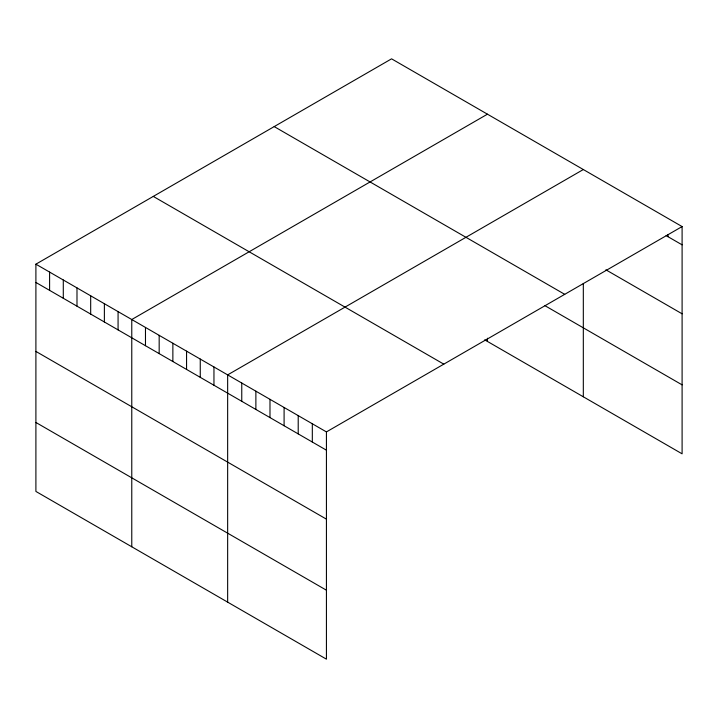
<?xml version="1.0" encoding="UTF-8"?>
<svg xmlns="http://www.w3.org/2000/svg" width="718" height="718" viewBox="0 0 718 718"><rect width="100%" height="100%" fill="white"/><g stroke="black" fill="none" stroke-linecap="round" stroke-linejoin="round"><path stroke-width="1.08" d="M35.9 264.179L326.43 431.913L326.43 659.169L35.9 491.435L35.9 264.179L391.57 58.831L682.1 226.565L682.1 453.821L484.704 339.856M487.441 114.189L131.771 319.528L131.771 546.784M583.321 169.538L227.651 374.886L227.651 602.142M326.43 431.913L682.1 226.565M666.107 235.612L682.1 244.838M605.893 269.815L682.1 313.811M274.195 126.592L564.725 294.335M544.971 305.689L682.1 384.857M153.275 196.409L443.805 364.152M35.9 282.452L326.43 450.186M35.9 351.416L326.43 519.15M35.9 422.471L326.43 590.205M667.991 234.544L667.991 236.698M583.321 283.422L583.321 396.794M487.441 338.205L487.441 341.445M312.321 423.764L312.321 442.037M298.212 415.614L298.212 433.887M284.095 407.474L284.095 425.747M269.986 399.325L269.986 417.598M255.877 391.175L255.877 409.448M241.76 383.026L241.76 401.299M213.955 366.97L213.955 385.252M200.259 359.063L200.259 377.336M186.563 351.156L186.563 369.429M172.867 343.249L172.867 361.522M159.172 335.342L159.172 353.615M145.476 327.435L145.476 345.708M118.075 311.621L118.075 329.894M104.379 303.714L104.379 321.987M90.683 295.807L90.683 314.08M76.988 287.9L76.988 306.173M63.292 279.993L63.292 298.266M49.596 272.086L49.596 290.359"/></g></svg>
